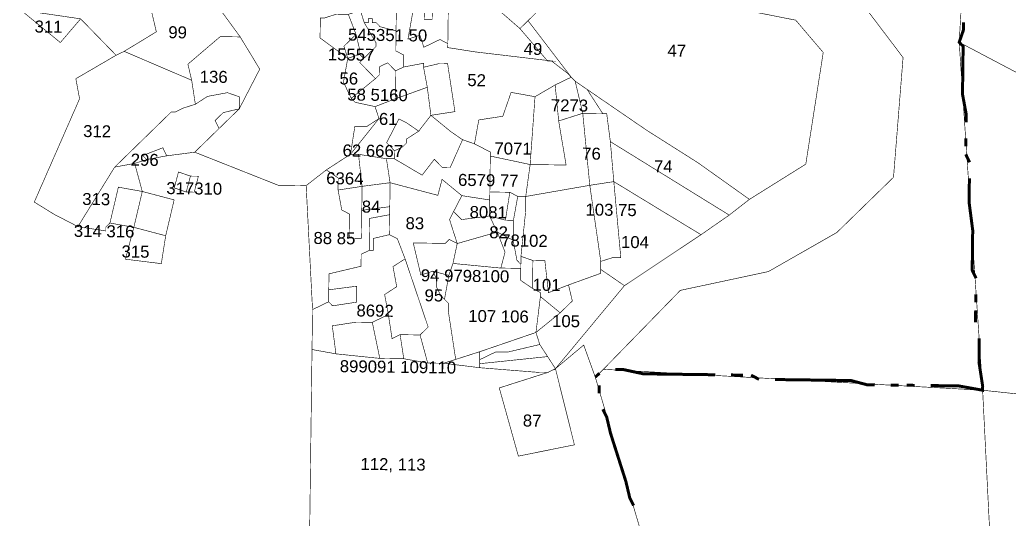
# Model space of a CAD drawing. Header units: metres. Extents: x 259278 to 277237, y 2171369 to 2185379.
# Drawn here: x 264274 to 265256, y 2183070 to 2183566 of the extents above; entities that cross this region are included whole.
import ezdxf

# ---------------------------------------------------------------- set-up
doc = ezdxf.new("R2010")
doc.units = ezdxf.units.M
doc.header["$MEASUREMENT"] = 0
for name, color, linetype in [('SURVEY NO.', 7, 'Continuous'), ('SURVEY PLOT BOUNDARY', 35, 'Continuous'), ('VILLAGE BOUNDARY', 212, 'Continuous')]:
    doc.layers.add(name, color=color, linetype=linetype)
doc.styles.add('PDF Arial', font='arial.ttf')

msp = doc.modelspace()

# ---------------------------------------------------------------- linework, layer by layer
at = {"layer": 'SURVEY PLOT BOUNDARY', "lineweight": 18, "const_width": 0.595}
for points in [[(265512.25, 2183626.82), (265568.15, 2183352.48), (265205.87, 2183543.57), (265216.07, 2183717.92), (265201.92, 2183848.96), (265201.97, 2183852.93), (265508.54, 2183646.7)], [(265216.07, 2183717.92), (265205.87, 2183543.57), (265229.13, 2183198.27), (264852.74, 2183219.03), (264929.09, 2183297.35), (265016.56, 2183316.03), (265084.47, 2183354.81), (265140.69, 2183409.59), (265150.17, 2183528.43), (265095.6, 2183600.52), (265095.65, 2183604.49), (265095.7, 2183608.45), (265037.32, 2183692.49), (265037.37, 2183696.45), (265018.02, 2183732.39)], [(264997.67, 2183387.66), (264946.6, 2183424.01), (264895.48, 2183456.4), (264836.53, 2183496.82), (264824.74, 2183504.91), (264820.83, 2183508.93), (264777.95, 2183565), (264798.03, 2183584.57), (264723.79, 2183668.81), (264695.47, 2183625.56), (264683.74, 2183637.6), (264671.95, 2183645.69), (264656.3, 2183661.75), (264656.81, 2183701.4), (264684.51, 2183697.08), (264720.6, 2183728.33), (264744.02, 2183700.27), (264798.65, 2183632.14), (264834.01, 2183607.89), (264849.82, 2183603.72), (265043.6, 2183565.51), (265070.93, 2183533.43), (265053.63, 2183422.62)], [(264777.95, 2183565), (264769.92, 2183557.17), (264718.95, 2183601.46), (264695.47, 2183625.56), (264723.79, 2183668.81), (264798.03, 2183584.57)], [(264444.13, 2183505.9), (264377.1, 2183534.53), (264409.07, 2183553.94), (264401.56, 2183585.76), (264437.49, 2183605.12), (264468.9, 2183580.92), (264492.27, 2183548.89), (264472.45, 2183549.15), (264440.37, 2183521.81)], [(264698.35, 2183542.24), (264698.97, 2183589.82), (264710.97, 2183597.6), (264714.98, 2183601.51), (264718.95, 2183601.46), (264769.92, 2183557.17), (264797.25, 2183525.09), (264801.22, 2183525.04), (264726, 2183533.95), (264698.3, 2183538.28)], [(264698.35, 2183542.24), (264690.48, 2183546.31), (264674.52, 2183538.59), (264670.71, 2183550.53), (264658.76, 2183546.72), (264663.04, 2183570.46), (264663.19, 2183582.36), (264667.16, 2183582.3), (264671.12, 2183582.25), (264675.03, 2183578.24), (264674.88, 2183566.34), (264682.81, 2183566.24), (264682.86, 2183570.2), (264682.96, 2183578.13), (264690.99, 2183585.96), (264698.97, 2183589.82)], [(264333.91, 2183566.81), (264313.78, 2183543.28), (264274.55, 2183575.52)], [(264646.97, 2183554.81), (264631.17, 2183558.98), (264627.26, 2183563), (264623.29, 2183563.05), (264623.34, 2183567.01), (264619.38, 2183567.06), (264619.33, 2183563.1), (264615.36, 2183563.15), (264611.55, 2183575.1), (264639.36, 2183578.7), (264647.34, 2183582.56)], [(264607.28, 2183551.36), (264595.23, 2183539.62), (264599.04, 2183527.67), (264571.55, 2183547.86), (264571.81, 2183567.68), (264575.77, 2183567.63), (264587.72, 2183571.44), (264595.65, 2183571.34), (264599.61, 2183571.29)], [(264614.9, 2183527.47), (264610.99, 2183531.48), (264611.04, 2183535.45), (264607.28, 2183551.36), (264599.61, 2183571.29), (264611.55, 2183575.1), (264615.36, 2183563.15), (264627, 2183543.17), (264626.95, 2183539.21)], [(264646.97, 2183554.81), (264646.77, 2183538.95), (264646.72, 2183534.98), (264654.59, 2183530.92), (264654.49, 2183522.99), (264654.44, 2183519.02), (264646.46, 2183515.16), (264638.63, 2183523.19), (264630.65, 2183519.33), (264630.55, 2183511.4), (264626.53, 2183507.49), (264610.88, 2183523.55), (264614.9, 2183527.47), (264626.95, 2183539.21), (264627, 2183543.17), (264615.36, 2183563.15), (264619.33, 2183563.1), (264619.38, 2183567.06), (264623.34, 2183567.01), (264623.29, 2183563.05), (264627.26, 2183563), (264631.17, 2183558.98)], [(264820.83, 2183508.93), (264816.92, 2183512.94), (264801.22, 2183525.04), (264797.25, 2183525.09), (264769.92, 2183557.17), (264777.95, 2183565)], [(264447.78, 2183482.06), (264444.13, 2183505.9), (264440.37, 2183521.81), (264472.45, 2183549.15), (264492.27, 2183548.89), (264511.68, 2183516.91), (264491.34, 2183477.52), (264491.49, 2183489.42), (264479.65, 2183493.54), (264459.78, 2183489.83)], [(264599.04, 2183527.67), (264595.23, 2183539.62), (264607.28, 2183551.36), (264611.04, 2183535.45), (264610.99, 2183531.48)], [(265568.15, 2183352.48), (265575.67, 2183320.65), (265637.29, 2183181.06), (265629.05, 2183157.38), (265482.53, 2183171.18), (265229.13, 2183198.27), (265205.87, 2183543.57)], [(264367.68, 2183419.65), (264331.22, 2183360.64), (264307.59, 2183372.85), (264287.93, 2183385), (264332.88, 2183487.52), (264329.17, 2183507.39), (264369.12, 2183530.67), (264377.1, 2183534.53), (264444.13, 2183505.9), (264447.78, 2183482.06), (264435.84, 2183478.25), (264427.86, 2183474.38), (264423.9, 2183474.44)], [(264602.49, 2183487.97), (264594.77, 2183503.94), (264599.04, 2183527.67), (264610.99, 2183531.48), (264614.9, 2183527.47), (264610.88, 2183523.55), (264626.53, 2183507.49)], [(264646.46, 2183515.16), (264646.1, 2183487.41), (264626.17, 2183479.73), (264606.4, 2183483.96), (264602.49, 2183487.97), (264626.53, 2183507.49), (264630.55, 2183511.4), (264630.65, 2183519.33), (264638.63, 2183523.19)], [(264646.1, 2183487.41), (264646.46, 2183515.16), (264654.44, 2183519.02), (264674.31, 2183522.73), (264674.26, 2183518.76), (264677.97, 2183498.89)], [(264677.97, 2183498.89), (264674.26, 2183518.76), (264690.17, 2183522.52), (264698.1, 2183522.42), (264705.4, 2183474.74), (264681.57, 2183471.08)], [(264820.83, 2183508.93), (264824.74, 2183504.91), (264832.26, 2183473.09), (264808.37, 2183465.47), (264804.87, 2183501.2)], [(264669.47, 2183455.38), (264657.68, 2183463.46), (264649.8, 2183467.53), (264637.6, 2183443.9), (264645.43, 2183435.86), (264645.32, 2183427.93), (264637.39, 2183428.04), (264609.7, 2183432.36), (264601.77, 2183432.47), (264629.98, 2183467.79), (264626.17, 2183479.73), (264646.1, 2183487.41), (264677.97, 2183498.89), (264681.57, 2183471.08)], [(264780.05, 2183422.22), (264784.89, 2183489.57), (264804.87, 2183501.2), (264808.37, 2183465.47), (264815.73, 2183421.75), (264784.02, 2183422.16)], [(264852.08, 2183472.83), (264832.26, 2183473.09), (264824.74, 2183504.91), (264836.53, 2183496.82)], [(264997.67, 2183387.66), (264977.64, 2183372.06), (264859.65, 2183444.97), (264856.04, 2183472.78), (264852.08, 2183472.83), (264836.53, 2183496.82), (264895.48, 2183456.4), (264946.6, 2183424.01)], [(264471.26, 2183457.96), (264447.17, 2183434.48), (264419.36, 2183430.88), (264415.5, 2183438.86), (264395.58, 2183431.18), (264399.49, 2183427.17), (264387.55, 2183423.36), (264367.68, 2183419.65), (264423.9, 2183474.44), (264427.86, 2183474.38), (264435.84, 2183478.25), (264447.78, 2183482.06), (264459.78, 2183489.83), (264479.65, 2183493.54), (264491.49, 2183489.42), (264491.34, 2183477.52), (264475.43, 2183473.77), (264467.4, 2183465.94)], [(264784.89, 2183489.57), (264780.05, 2183422.22), (264740.51, 2183430.66), (264740.57, 2183434.63), (264724.81, 2183442.76), (264729.09, 2183466.5), (264752.92, 2183470.15), (264761.16, 2183493.84)], [(264471.26, 2183457.96), (264467.4, 2183465.94), (264475.43, 2183473.77), (264491.34, 2183477.52)], [(264601.77, 2183432.47), (264606.09, 2183460.17), (264617.99, 2183460.01), (264629.98, 2183467.79)], [(264669.47, 2183455.38), (264657.47, 2183447.6), (264657.42, 2183443.64), (264653.41, 2183439.73), (264645.43, 2183435.86), (264637.6, 2183443.9), (264649.8, 2183467.53), (264657.68, 2183463.46)], [(264645.32, 2183427.93), (264645.43, 2183435.86), (264653.41, 2183439.73), (264657.42, 2183443.64), (264657.47, 2183447.6), (264669.47, 2183455.38), (264681.57, 2183471.08), (264701.18, 2183454.97), (264712.97, 2183446.88), (264700.72, 2183419.28), (264692.79, 2183419.39), (264684.96, 2183427.42), (264672.87, 2183411.71)], [(264839.26, 2183401.62), (264775.68, 2183390.55), (264780.05, 2183422.22), (264784.02, 2183422.16), (264815.73, 2183421.75), (264808.37, 2183465.47), (264832.26, 2183473.09)], [(264859.65, 2183444.97), (264863.09, 2183405.27), (264839.26, 2183401.62), (264832.26, 2183473.09), (264852.08, 2183472.83), (264856.04, 2183472.78)], [(264419.36, 2183430.88), (264399.49, 2183427.17), (264395.58, 2183431.18), (264415.5, 2183438.86)], [(264724.81, 2183442.76), (264740.57, 2183434.63), (264740.51, 2183430.66), (264740.05, 2183394.98), (264739.95, 2183387.05), (264712.25, 2183391.37), (264692.64, 2183407.49), (264688.46, 2183391.68), (264641.05, 2183404.2), (264637.39, 2183428.04), (264645.32, 2183427.93), (264672.87, 2183411.71), (264684.96, 2183427.42), (264692.79, 2183419.39), (264700.72, 2183419.28), (264712.97, 2183446.88)], [(264977.64, 2183372.06), (264949.64, 2183352.6), (264863.09, 2183405.27), (264859.65, 2183444.97)], [(264613.25, 2183400.59), (264589.41, 2183396.94), (264589.57, 2183408.83), (264577.78, 2183416.92), (264601.77, 2183432.47), (264609.7, 2183432.36)], [(264613.25, 2183400.59), (264609.7, 2183432.36), (264637.39, 2183428.04), (264641.05, 2183404.2)], [(264780.05, 2183422.22), (264775.68, 2183390.55), (264767.75, 2183390.65), (264759.87, 2183394.72), (264751.94, 2183394.82), (264740.05, 2183394.98), (264740.51, 2183430.66)], [(264387.55, 2183423.36), (264395.12, 2183395.5), (264371.38, 2183399.78), (264362.99, 2183364.2), (264358.97, 2183360.28), (264358.92, 2183356.32), (264331.22, 2183360.64), (264367.68, 2183419.65)], [(264442.89, 2183410.74), (264438.72, 2183394.93), (264426.88, 2183399.05), (264431.05, 2183414.86)], [(264442.89, 2183410.74), (264431.05, 2183414.86), (264426.88, 2183399.05), (264438.72, 2183394.93), (264446.65, 2183394.83), (264450.82, 2183410.64)], [(264450.82, 2183410.64), (264446.65, 2183394.83), (264438.72, 2183394.93), (264442.89, 2183410.74)], [(264600.99, 2183372.99), (264600.69, 2183349.21), (264612.58, 2183349.05), (264612.94, 2183376.8), (264640.74, 2183380.41), (264640.64, 2183372.48), (264620.76, 2183368.77), (264620.35, 2183337.05), (264612.37, 2183333.19), (264612.22, 2183321.3), (264580.4, 2183313.78), (264580.19, 2183297.92), (264580.04, 2183286.03), (264564.08, 2183278.3), (264557.75, 2183401.32), (264577.78, 2183416.92), (264589.57, 2183408.83), (264589.41, 2183396.94), (264593.12, 2183377.06)], [(264395.12, 2183395.5), (264386.72, 2183359.92), (264362.99, 2183364.2), (264371.38, 2183399.78)], [(264589.41, 2183396.94), (264613.25, 2183400.59), (264612.94, 2183376.8), (264612.58, 2183349.05), (264600.69, 2183349.21), (264600.99, 2183372.99), (264593.12, 2183377.06)], [(264640.74, 2183380.41), (264612.94, 2183376.8), (264613.25, 2183400.59), (264641.05, 2183404.2)], [(264712.25, 2183391.37), (264704.11, 2183375.62), (264700.05, 2183367.74), (264707.67, 2183343.85), (264699.79, 2183347.92), (264695.77, 2183344), (264675.95, 2183344.26), (264671.99, 2183344.31), (264664.06, 2183344.42), (264671.58, 2183312.59), (264683.52, 2183316.4), (264687.38, 2183308.42), (264687.33, 2183304.46), (264687.28, 2183300.49), (264691.14, 2183292.51), (264695.05, 2183288.5), (264698.96, 2183284.48), (264698.91, 2183280.51), (264698.86, 2183276.55), (264706.17, 2183228.87), (264694.23, 2183225.06), (264678.37, 2183225.26), (264670.8, 2183253.12), (264678.83, 2183260.95), (264655.93, 2183328.66), (264648.26, 2183348.59), (264640.38, 2183352.65), (264640.64, 2183372.48), (264640.74, 2183380.41), (264641.05, 2183404.2), (264688.46, 2183391.68), (264692.64, 2183407.49)], [(264775.68, 2183390.55), (264839.26, 2183401.62), (264850.17, 2183326.13), (264850.07, 2183318.2), (264850.02, 2183314.24), (264818.15, 2183302.76), (264798.22, 2183295.08), (264794.67, 2183326.85), (264782.78, 2183327.01), (264770.94, 2183331.13), (264775.47, 2183374.69)], [(264839.26, 2183401.62), (264863.09, 2183405.27), (264870.04, 2183329.84), (264862.11, 2183329.94), (264850.17, 2183326.13)], [(264949.64, 2183352.6), (264873.65, 2183302.03), (264850.07, 2183318.2), (264850.17, 2183326.13), (264862.11, 2183329.94), (264870.04, 2183329.84), (264863.09, 2183405.27)], [(264426.73, 2183387.16), (264418.33, 2183351.58), (264386.72, 2183359.92), (264395.12, 2183395.5)], [(264739.95, 2183387.05), (264739.74, 2183371.19), (264711.94, 2183367.59), (264704.11, 2183375.62), (264712.25, 2183391.37)], [(264759.87, 2183394.72), (264755.55, 2183367.02), (264739.74, 2183371.19), (264739.95, 2183387.05), (264740.05, 2183394.98), (264751.94, 2183394.82)], [(264763.47, 2183366.91), (264755.55, 2183367.02), (264759.87, 2183394.72), (264767.75, 2183390.65)], [(264770.94, 2183331.13), (264770.84, 2183323.2), (264766.92, 2183327.21), (264763.22, 2183347.09), (264763.47, 2183366.91), (264767.75, 2183390.65), (264775.68, 2183390.55), (264775.47, 2183374.69)], [(264640.38, 2183352.65), (264624.47, 2183348.9), (264624.32, 2183337), (264620.35, 2183337.05), (264620.76, 2183368.77), (264640.64, 2183372.48)], [(264739.74, 2183371.19), (264747.46, 2183355.23), (264707.67, 2183343.85), (264700.05, 2183367.74), (264704.11, 2183375.62), (264711.94, 2183367.59)], [(264755.55, 2183367.02), (264763.47, 2183366.91), (264763.22, 2183347.09), (264747.46, 2183355.23), (264739.74, 2183371.19)], [(264418.33, 2183351.58), (264414.01, 2183323.88), (264378.38, 2183328.31), (264386.72, 2183359.92)], [(264648.26, 2183348.59), (264655.93, 2183328.66), (264643.93, 2183320.88), (264647.64, 2183301.01), (264635.64, 2183293.23), (264639.35, 2183273.36), (264623.39, 2183265.64), (264607.53, 2183265.84), (264583.69, 2183262.19), (264587.3, 2183234.38), (264563.56, 2183238.66), (264563.67, 2183246.59), (264564.08, 2183278.3), (264580.04, 2183286.03), (264583.95, 2183282.01), (264607.79, 2183285.67), (264607.99, 2183301.52), (264580.19, 2183297.92), (264580.4, 2183313.78), (264612.22, 2183321.3), (264612.37, 2183333.19), (264620.35, 2183337.05), (264624.32, 2183337), (264624.47, 2183348.9), (264640.38, 2183352.65)], [(264750.96, 2183319.49), (264703.44, 2183324.08), (264707.67, 2183343.85), (264747.46, 2183355.23), (264755.13, 2183335.3)], [(264750.96, 2183319.49), (264755.13, 2183335.3), (264747.46, 2183355.23), (264763.22, 2183347.09), (264766.92, 2183327.21), (264770.84, 2183323.2), (264770.78, 2183319.23)], [(264707.67, 2183343.85), (264703.44, 2183324.08), (264699.33, 2183312.23), (264683.52, 2183316.4), (264671.58, 2183312.59), (264664.06, 2183344.42), (264671.99, 2183344.31), (264675.95, 2183344.26), (264695.77, 2183344), (264699.79, 2183347.92)], [(264782.78, 2183327.01), (264782.42, 2183299.25), (264770.63, 2183307.34), (264770.78, 2183319.23), (264770.84, 2183323.2), (264770.94, 2183331.13)], [(264639.35, 2183273.36), (264635.64, 2183293.23), (264647.64, 2183301.01), (264643.93, 2183320.88), (264655.93, 2183328.66), (264678.83, 2183260.95), (264670.8, 2183253.12), (264650.98, 2183253.38), (264643, 2183249.52)], [(264750.96, 2183319.49), (264770.78, 2183319.23), (264770.63, 2183307.34), (264782.42, 2183299.25), (264790.29, 2183295.19), (264790.24, 2183291.22), (264785.81, 2183255.59), (264730.06, 2183236.49), (264706.17, 2183228.87), (264698.86, 2183276.55), (264698.91, 2183280.51), (264698.96, 2183284.48), (264695.05, 2183288.5), (264699.33, 2183312.23), (264703.44, 2183324.08)], [(264782.42, 2183299.25), (264782.78, 2183327.01), (264794.67, 2183326.85), (264798.22, 2183295.08), (264818.15, 2183302.76), (264821.91, 2183286.84), (264809.86, 2183275.1), (264790.24, 2183291.22), (264790.29, 2183295.19)], [(264683.52, 2183316.4), (264699.33, 2183312.23), (264695.05, 2183288.5), (264691.14, 2183292.51), (264687.28, 2183300.49), (264687.33, 2183304.46), (264687.38, 2183308.42)], [(264873.65, 2183302.03), (264805.17, 2183219.65), (264797.4, 2183231.65), (264789.62, 2183243.64), (264785.81, 2183255.59), (264809.86, 2183275.1), (264821.91, 2183286.84), (264818.15, 2183302.76), (264850.02, 2183314.24), (264850.07, 2183318.2)], [(264580.04, 2183286.03), (264580.19, 2183297.92), (264607.99, 2183301.52), (264607.79, 2183285.67), (264583.95, 2183282.01)], [(264785.81, 2183255.59), (264790.24, 2183291.22), (264809.86, 2183275.1)], [(264650.98, 2183253.38), (264654.64, 2183229.54), (264630.85, 2183229.85), (264623.39, 2183265.64), (264639.35, 2183273.36), (264643, 2183249.52)], [(264630.85, 2183229.85), (264587.3, 2183234.38), (264583.69, 2183262.19), (264607.53, 2183265.84), (264623.39, 2183265.64)], [(264654.64, 2183229.54), (264650.98, 2183253.38), (264670.8, 2183253.12), (264678.37, 2183225.26)], [(264789.62, 2183243.64), (264757.81, 2183236.13), (264745.91, 2183236.28), (264737.93, 2183232.42), (264729.95, 2183228.56), (264730.06, 2183236.49), (264785.81, 2183255.59)], [(264844.71, 2183211.2), (264894.08, 2183044.01), (264560.78, 2183024.56), (264563.56, 2183238.66), (264587.3, 2183234.38), (264630.85, 2183229.85), (264654.64, 2183229.54), (264678.37, 2183225.26), (264694.23, 2183225.06), (264729.85, 2183220.63), (264789.26, 2183215.89), (264797.19, 2183215.79), (264785.25, 2183211.98), (264749.41, 2183200.55), (264768.36, 2183132.89), (264824.01, 2183144.06), (264805.17, 2183219.65), (264833.23, 2183243.08)], [(264797.4, 2183231.65), (264729.9, 2183224.59), (264729.95, 2183228.56), (264737.93, 2183232.42), (264745.91, 2183236.28), (264757.81, 2183236.13), (264789.62, 2183243.64)], [(264729.95, 2183228.56), (264729.9, 2183224.59), (264729.85, 2183220.63), (264694.23, 2183225.06), (264706.17, 2183228.87), (264730.06, 2183236.49)], [(264805.17, 2183219.65), (264797.19, 2183215.79), (264789.26, 2183215.89), (264729.85, 2183220.63), (264729.9, 2183224.59), (264797.4, 2183231.65)], [(264797.19, 2183215.79), (264805.17, 2183219.65), (264824.01, 2183144.06), (264768.36, 2183132.89), (264749.41, 2183200.55), (264785.25, 2183211.98)], [(265229.13, 2183198.27), (265248.01, 2182821.3), (264950.86, 2182837.07), (264894.08, 2183044.01), (264844.71, 2183211.2), (264852.74, 2183219.03)], [(265482.53, 2183171.18), (265531.58, 2182674.86), (265248.01, 2182821.3), (265229.13, 2183198.27)]]:
    msp.add_lwpolyline(points, close=True, dxfattribs=at)
for points in [[(265095.6, 2183600.52), (265150.17, 2183528.43), (265140.69, 2183409.59), (265084.47, 2183354.81), (265016.56, 2183316.03), (264929.09, 2183297.35), (264852.74, 2183219.03), (264844.71, 2183211.2), (264833.23, 2183243.08), (264805.17, 2183219.65), (264873.65, 2183302.03), (264949.64, 2183352.6), (264977.64, 2183372.06), (264997.67, 2183387.66), (265053.63, 2183422.62), (265070.93, 2183533.43), (265043.6, 2183565.51), (264849.82, 2183603.72)], [(264401.56, 2183585.76), (264409.07, 2183553.94), (264377.1, 2183534.53), (264369.12, 2183530.67), (264333.91, 2183566.81)], [(264274.55, 2183575.52), (264313.78, 2183543.28), (264333.91, 2183566.81), (264369.12, 2183530.67), (264329.17, 2183507.39), (264332.88, 2183487.52), (264287.93, 2183385), (264307.59, 2183372.85), (264331.22, 2183360.64), (264358.92, 2183356.32), (264358.97, 2183360.28), (264362.99, 2183364.2), (264386.72, 2183359.92), (264378.38, 2183328.31), (264414.01, 2183323.88), (264418.33, 2183351.58), (264426.73, 2183387.16), (264395.12, 2183395.5), (264387.55, 2183423.36), (264399.49, 2183427.17), (264419.36, 2183430.88), (264447.17, 2183434.48), (264530, 2183401.68), (264557.75, 2183401.32), (264564.08, 2183278.3), (264557.68, 2182786.67)], [(264571.81, 2183567.68), (264571.55, 2183547.86), (264599.04, 2183527.67), (264594.77, 2183503.94), (264602.49, 2183487.97), (264606.4, 2183483.96), (264626.17, 2183479.73), (264629.98, 2183467.79), (264617.99, 2183460.01), (264606.09, 2183460.17), (264601.77, 2183432.47), (264577.78, 2183416.92), (264557.75, 2183401.32), (264530, 2183401.68), (264447.17, 2183434.48), (264471.26, 2183457.96), (264491.34, 2183477.52), (264511.68, 2183516.91), (264492.27, 2183548.89), (264468.9, 2183580.92)], [(264663.04, 2183570.46), (264658.76, 2183546.72), (264670.71, 2183550.53), (264674.52, 2183538.59), (264690.48, 2183546.31), (264698.35, 2183542.24), (264698.3, 2183538.28), (264726, 2183533.95), (264801.22, 2183525.04), (264816.92, 2183512.94), (264820.83, 2183508.93), (264804.87, 2183501.2), (264784.89, 2183489.57), (264761.16, 2183493.84), (264752.92, 2183470.15), (264729.09, 2183466.5), (264724.81, 2183442.76), (264712.97, 2183446.88), (264701.18, 2183454.97), (264681.57, 2183471.08), (264705.4, 2183474.74), (264698.1, 2183522.42), (264690.17, 2183522.52), (264674.26, 2183518.76), (264674.31, 2183522.73), (264654.44, 2183519.02), (264654.49, 2183522.99), (264654.59, 2183530.92), (264646.72, 2183534.98), (264646.77, 2183538.95), (264646.97, 2183554.81), (264647.34, 2183582.56)]]:
    msp.add_lwpolyline(points, dxfattribs=at)
at = {"layer": 'VILLAGE BOUNDARY', "const_width": 2.97}
for points in [[(265212.77, 2183464.17), (265212.87, 2183472.1), (265209.17, 2183491.97), (265209.47, 2183515.76), (265209.78, 2183539.55), (265205.87, 2183543.57), (265209.99, 2183555.41), (265210.09, 2183563.34)], [(265212.56, 2183448.31), (265212.46, 2183440.38)], [(265216.22, 2183424.47), (265212.36, 2183432.45)], [(265222.65, 2183309.39), (265218.79, 2183317.37), (265218.99, 2183333.23), (265219.3, 2183357.02), (265215.7, 2183384.82), (265215.91, 2183400.68), (265216.01, 2183408.61)], [(265222.44, 2183293.53), (265222.34, 2183285.6)], [(265222.08, 2183265.77), (265222.24, 2183277.67)], [(265177.65, 2183202.9), (265189.54, 2183202.75), (265205.4, 2183202.54), (265229.13, 2183198.27), (265229.18, 2183202.23), (265225.53, 2183226.07), (265225.74, 2183241.93), (265225.84, 2183249.86)], [(264848.73, 2183215.12), (264844.71, 2183211.2)], [(264864.63, 2183218.88), (264872.56, 2183218.77), (264892.33, 2183214.55), (264916.12, 2183214.24), (264939.9, 2183213.93), (264955.76, 2183213.72), (264963.69, 2183213.62)], [(264979.54, 2183213.41), (264991.44, 2183213.26)], [(265007.24, 2183209.09), (264999.36, 2183213.16)], [(264848.47, 2183195.29), (264848.57, 2183203.22)], [(265023.1, 2183208.88), (265031.03, 2183208.78), (265046.88, 2183208.57), (265070.67, 2183208.26), (265098.42, 2183207.9), (265114.22, 2183203.73), (265122.15, 2183203.63)], [(265138.01, 2183203.42), (265145.94, 2183203.32)], [(265161.79, 2183203.11), (265153.86, 2183203.21)], [(264882.7, 2183083.81), (264878.84, 2183091.79), (264875.08, 2183107.71), (264867.46, 2183131.6), (264859.84, 2183155.49), (264856.09, 2183171.4), (264852.23, 2183179.38)]]:
    msp.add_lwpolyline(points, dxfattribs=at)

# ---------------------------------------------------------------- texts
at = {"layer": 'SURVEY NO.', "attachment_point": 7, "rotation": 359.25436, "style": 'PDF Arial'}
for s, insert, char_height in [('311', (264288.13, 2183553.11), 11.894), ('99', (264420.88, 2183547.43), 11.894), ('545351 50', (264599.27, 2183545.11), 11.894), ('15557', (264579.19, 2183525.54), 11.894), ('49', (264773.54, 2183530.95), 11.894), ('47', (264916.25, 2183529.43), 11.894), ('136', (264452.03, 2183503.39), 11.894), ('56', (264590.77, 2183501.6), 11.894), ('52', (264717.63, 2183499.95), 11.894), ('58 5160', (264598.5, 2183485.64), 11.894), ('7273', (264800.57, 2183475.06), 11.894), ('61', (264629.9, 2183461.44), 11.894), ('312', (264336.34, 2183449.38), 11.894), ('62 6667', (264593.81, 2183430.18), 11.894), ('7071', (264744.5, 2183432.19), 11.894), ('76', (264831.66, 2183427.09), 11.894), ('296', (264383.55, 2183421.02), 11.894), ('74', (264902.86, 2183414.6), 11.894), ('6364', (264577.59, 2183402.62), 11.894), ('6579 77', (264708.41, 2183400.93), 11.894), ('317310', (264418.87, 2183392.79), 11.894), ('313', (264335.47, 2183381.98), 11.894), ('84', (264612.91, 2183374.42), 11.894), ('8081', (264719.89, 2183369.06), 11.894), ('103 75', (264834.9, 2183371.51), 11.894), ('83', (264656.31, 2183357.98), 11.894), ('314 316', (264327.13, 2183350.36), 11.894), ('82', (264739.45, 2183348.98), 11.894), ('88 85', (264564.92, 2183343.32), 11.894), ('78102', (264751.24, 2183340.89), 11.894), ('104', (264870.17, 2183339.35), 11.894), ('315', (264374.44, 2183329.92), 11.894), ('94 9798100', (264671.49, 2183306.24), 11.894), ('101', (264782.39, 2183296.87), 11.894), ('95', (264675.2, 2183286.37), 11.894), ('8692', (264607.6, 2183271.38), 11.894), ('107 106', (264718.55, 2183265.97), 11.894), ('105', (264801.74, 2183260.93), 11.894), ('899091 109110', (264591.02, 2183216.08), 11.8944), ('87', (264772.7, 2183162.17), 11.894), ('112, 113', (264611.54, 2183117.05), 11.894)]:
    msp.add_mtext(s, dxfattribs=dict(at, insert=insert, char_height=char_height))

doc.saveas('drawing.dxf')
